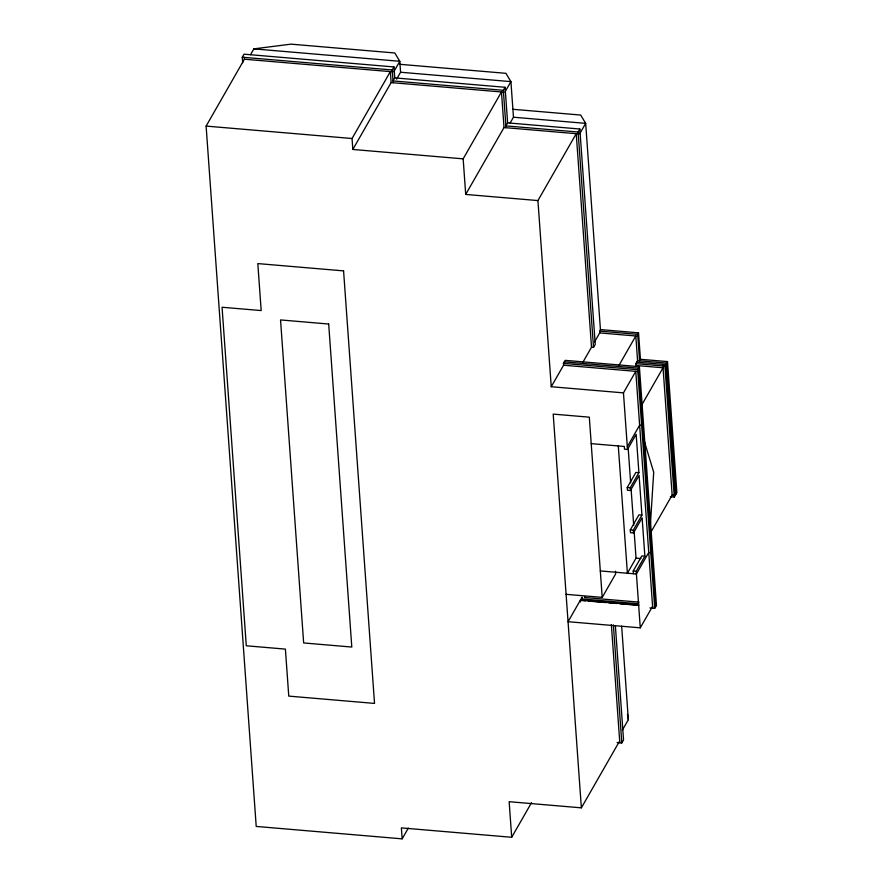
<?xml version="1.0" encoding="UTF-8"?>
<svg xmlns="http://www.w3.org/2000/svg" width="883" height="883" viewBox="0 0 883 883"><rect width="100%" height="100%" fill="white"/><g stroke="black" fill="none" stroke-linecap="round" stroke-linejoin="round"><path stroke-width="1.32" d="M650.307 525.782L653.707 472.217L644.303 441.279M242.682 62.704L242.284 57.207L244.017 54.183L393.961 66.942L394.745 77.892L393.012 80.916L503.343 90.298L505.076 87.285L394.745 77.892M408.31 828.099L402.151 838.85L256.213 826.433L206.114 126.092L244.425 59.205L244.293 57.373M250.54 54.68L253.863 48.874L291.004 44.15L394.811 52.98L399.8 61.291L400.584 72.24L396.588 79.216M352.836 149.459L352.052 138.51L390.352 71.622L391.136 82.572L352.836 149.459L463.167 158.841L501.467 91.953L504.016 127.549L465.705 194.437L537.924 200.573L576.235 133.686L591.511 347.218L582.747 362.505M393.145 82.737L392.229 69.967L393.961 66.942M393.807 71.755L399.8 61.291L253.863 48.874M504.921 92.086L510.915 81.622L505.926 73.322L399.679 64.282M507.626 122.869L505.893 125.894L578.111 132.031L579.833 129.017L507.626 122.869L505.076 87.285M510.131 123.024L513.465 117.218L510.915 81.622L400.584 72.24M579.69 133.819L585.672 123.355L580.694 115.055L512.559 109.26M652.725 608.144L635.782 371.346L623.464 392.869L551.246 386.721L563.575 365.209L563.442 363.377L565.164 360.352L639.391 366.677L656.466 605.296L654.733 608.31L649.998 607.912M594.535 341.942L599.7 332.913L600.429 329.58L585.672 123.355L513.465 117.218M591.511 347.218L593.519 347.383L595.241 344.359L579.833 129.017M618.961 365.396L635.804 335.993L637.57 360.628L635.837 363.653L635.97 365.474L663.045 367.781L641.345 405.672M638.541 332.825L640.44 359.293L639.568 360.794L637.681 334.337L638.541 332.825L600.429 329.58M654.733 608.31L637.658 369.69L639.391 366.677M670.329 496.732L674.292 497.063L664.921 366.125L667.515 361.589L640.44 359.293M627.316 446.71L639.634 425.187L641.643 425.352M591.202 443.641L624.303 446.456L624.502 449.193L627.504 449.447L636.157 434.337L638.895 472.67L630.252 487.769L630.44 490.506L627.438 490.253L627.239 487.515L635.892 472.416L638.895 472.67M630.44 490.506L639.093 475.407L641.93 515.098L633.288 530.197L633.475 532.935L630.473 532.681L630.274 529.943L638.928 514.844L641.93 515.098M652.592 606.312L640.274 627.835L568.056 621.698L582.107 597.151L581.378 600.484L585.495 600.837M585.054 596.5L584.48 597.504L639.038 602.14M633.475 532.935L642.129 517.835L644.877 556.158L636.224 571.268L640.274 627.835M566.091 594.325L602.206 597.394L615.683 573.851L615.495 571.213M634.082 530.76L636.036 558.133L627.394 573.233L618.288 445.937M651.124 531.787L672.151 495.076L662.912 365.948M674.292 497.063L676.886 492.537L667.515 361.589M633.409 573.74L633.21 571.003L641.864 555.904L644.877 556.158M402.151 838.85L401.368 827.901L511.699 837.283L531.533 802.647M622.349 730.142L628.343 719.678L621.654 626.19M511.699 837.283L509.149 801.698L581.367 807.846L619.678 740.958M617.107 742.548L621.809 742.956L623.541 739.932L615.396 626.08M242.284 57.207L392.229 69.967M244.425 59.205L392.361 71.788M391.136 82.572L503.476 92.13M504.016 127.549L578.244 133.863M206.114 126.092L352.052 138.51M599.568 331.092L637.681 334.337M599.7 332.913L637.813 336.158M637.57 360.628L666.654 363.101L676.025 494.05M636.698 362.14L665.793 364.613L675.153 495.562M635.837 363.653L664.921 366.125M564.303 361.864L638.53 368.178L655.594 606.798M563.442 363.377L637.658 369.69M563.575 365.209L637.791 371.522M627.239 487.515L630.252 487.769M672.151 495.076L674.159 495.242M630.274 529.943L633.288 530.197M650.749 552.648L648.74 552.482L636.422 574.005L600.308 570.926M636.036 558.133L640.859 558.542M633.21 571.003L636.224 571.268M582.239 598.972L638.597 603.773M638.972 605.153L580.374 600.175L580.506 601.996M588.244 601.069L606.113 602.592M608.862 602.824L617.107 603.53M619.855 603.762L637.725 605.285M627.449 714.347L628.343 719.678M628.21 448.63L630.65 482.846M631.047 488.321L633.696 525.275M623.464 392.869L627.504 449.447M578.111 132.031L593.519 347.383M613.376 624.987L621.809 742.956M611.356 624.612L619.811 742.78M602.206 597.394L589.314 417.173L553.199 414.105L581.367 807.846M537.924 200.573L551.246 386.721M503.343 90.298L506.025 127.715M463.167 158.841L465.705 194.437M343.575 270.882L257.825 263.587L261.18 310.573L222.063 307.251L246.28 645.782L285.397 649.115L288.763 696.113L374.524 703.409L343.575 270.882M328.686 324.028L280.54 319.933L303.653 642.956L351.798 647.051L328.686 324.028"/></g></svg>
